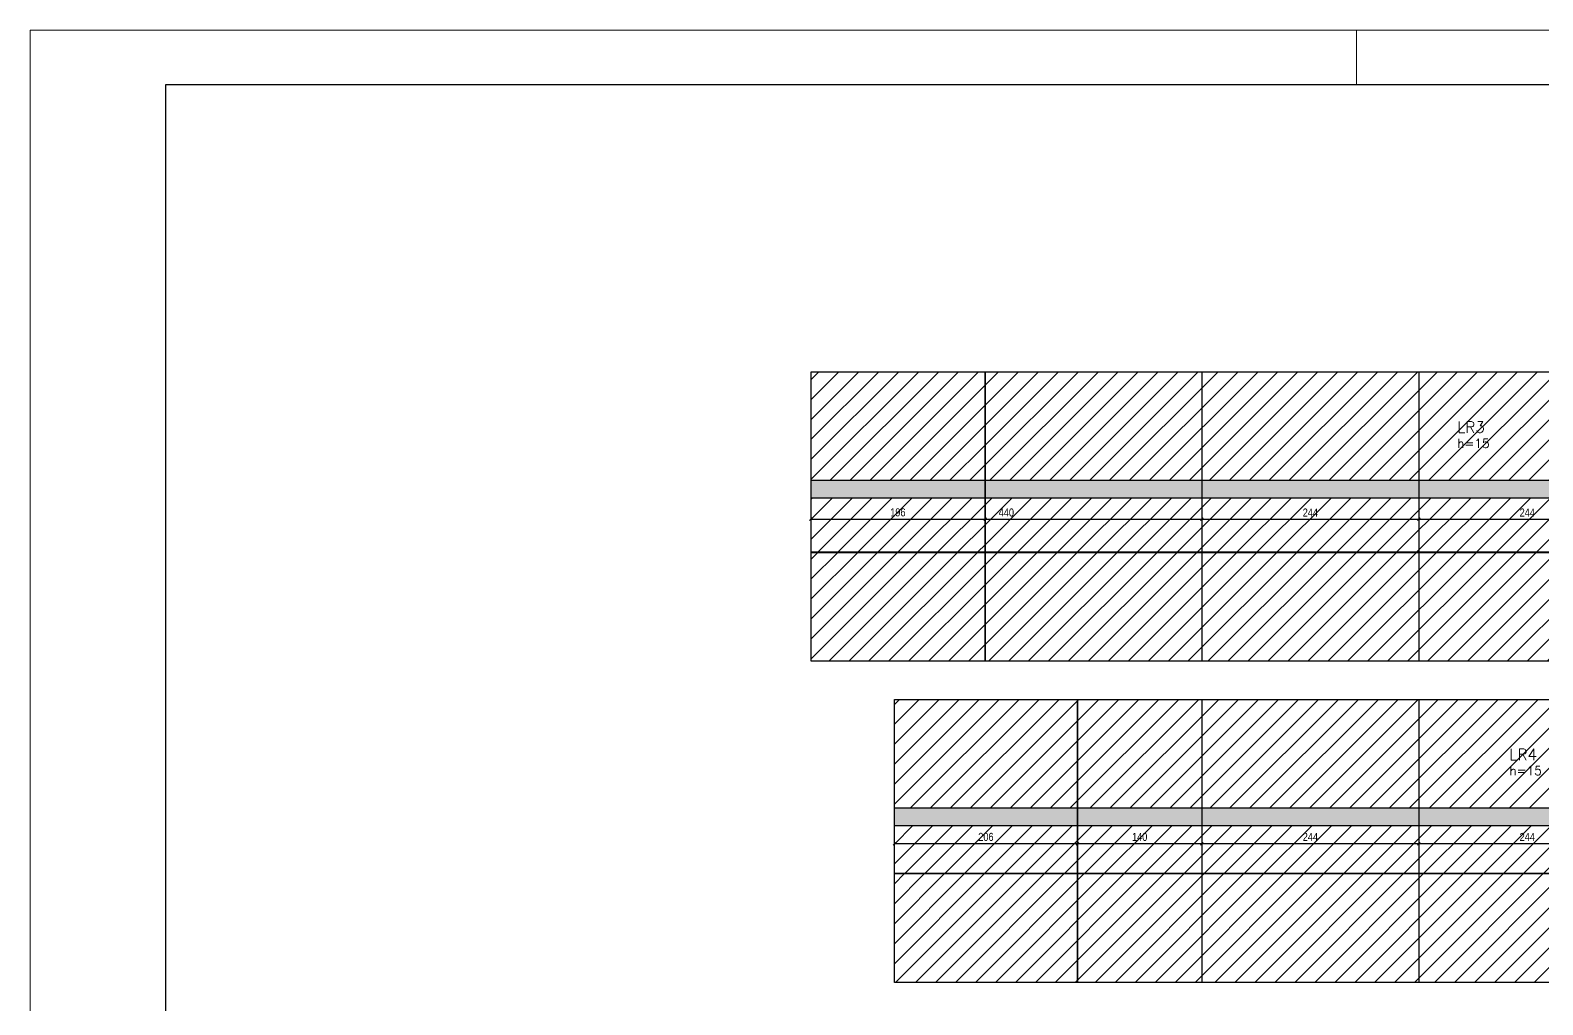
# Model space of a CAD drawing. Header units: millimetres. Extents: x 1860 to 8661, y -614 to 3837.
# Drawn here: x 1860 to 3561, y 2741 to 3837 of the extents above; entities that cross this region are included whole.
import ezdxf

# ---------------------------------------------------------------- set-up
doc = ezdxf.new("R2010")
doc.units = ezdxf.units.MM
for name, color, linetype in [('COTA', 241, 'Continuous'), ('F-LAJES-DIM', 2, 'Continuous'), ('F-LAJES-NOME', 4, 'Continuous'), ('Painéis', 200, 'Continuous')]:
    doc.layers.add(name, color=color, linetype=linetype)
doc.layers.add('FOLHA', color=255, linetype='Continuous', lineweight=5)
doc.layers.add('Hachura', color=251, linetype='Continuous', lineweight=9)
doc.styles.add('COTA TECNICA-50', font='techl___.ttf', dxfattribs={"height": 9})
doc.styles.add('MCP', font='romans.shx')
doc.dimstyles.new('COTA PAINEL-50', dxfattribs={"dimtxt": 9, "dimasz": 3, "dimexe": 3, "dimexo": 3, "dimgap": 3, "dimtad": 1, "dimdec": 1, "dimzin": 12, "dimdsep": 46, "dimtxsty": 'COTA TECNICA-50', "dimblk1": 'OBLIQUE', "dimblk2": 'OBLIQUE', "dimsah": 1, "dimcen": 0.9, "dimclrd": 4, "dimclre": 4, "dimclrt": 240, "dimadec": 1, "dimazin": 3, "dimtfac": 1, "dimtdec": 1, "dimtmove": 0, "dimatfit": 3, "dimfxl": 1, "dimtolj": 1, "dimtzin": 12, "dimarcsym": 0})
pattern_1 = [(45, (102, -5e-13), (-11.22532, 11.22532), [])]

# ---------------------------------------------------------------- blocks, each defined once
blk = doc.blocks.new('_Oblique')
at = {"color": 0, "linetype": 'ByBlock', "lineweight": -2}
blk.add_line((-0.5, -0.5), (0.5, 0.5), dxfattribs=at)
blk = doc.blocks.new('*D1031')
at = {"layer": 'COTA', "color": 4, "lineweight": -2, "transparency": 16777216}
for p, q in [((2737.7, 3307.7), (2737.7, 3284.1)), ((3177.7, 3307.7), (3177.7, 3284.1)), ((2737.7, 3287.1), (3177.7, 3287.1))]:
    blk.add_line(p, q, dxfattribs=at)
at = {"layer": 'Defpoints', "color": 0, "transparency": 16777216}
for p in [(2737.7, 3310.7), (3177.7, 3310.7), (3177.7, 3287.1)]:
    blk.add_point(p, dxfattribs=at)
at = {"layer": 'COTA', "color": 4, "lineweight": -2, "transparency": 16777216, "xscale": 3, "yscale": 3, "zscale": 3, "rotation": 180}
blk.add_blockref('_Oblique', (2737.7, 3287.1), dxfattribs=at)
at = {"layer": 'COTA', "color": 4, "lineweight": -2, "transparency": 16777216, "xscale": 3, "yscale": 3, "zscale": 3}
blk.add_blockref('_Oblique', (3177.7, 3287.1), dxfattribs=at)
at = {"layer": 'COTA', "color": 240, "transparency": 16777216, "insert": (2957.7, 3294.6), "char_height": 9, "attachment_point": 5, "style": 'COTA TECNICA-50'}
blk.add_mtext('\\A1;440', dxfattribs=at)
blk = doc.blocks.new('*D1032')
at = {"layer": 'COTA', "color": 4, "lineweight": -2, "transparency": 16777216}
for p, q in [((3177.7, 3307.7), (3177.7, 3284.1)), ((3177.7, 3287.1), (3421.7, 3287.1)), ((3421.7, 3287.2), (3421.7, 3284.1))]:
    blk.add_line(p, q, dxfattribs=at)
at = {"layer": 'Defpoints', "color": 0, "transparency": 16777216}
for p in [(3177.7, 3310.7), (3421.7, 3290.2), (3421.7, 3287.1)]:
    blk.add_point(p, dxfattribs=at)
at = {"layer": 'COTA', "color": 4, "lineweight": -2, "transparency": 16777216, "xscale": 3, "yscale": 3, "zscale": 3, "rotation": 180}
blk.add_blockref('_Oblique', (3177.7, 3287.1), dxfattribs=at)
at = {"layer": 'COTA', "color": 4, "lineweight": -2, "transparency": 16777216, "xscale": 3, "yscale": 3, "zscale": 3}
blk.add_blockref('_Oblique', (3421.7, 3287.1), dxfattribs=at)
at = {"layer": 'COTA', "color": 240, "transparency": 16777216, "insert": (3299.7, 3294.6), "char_height": 9, "attachment_point": 5, "style": 'COTA TECNICA-50'}
blk.add_mtext('\\A1;244', dxfattribs=at)
blk = doc.blocks.new('*D1033')
at = {"layer": 'COTA', "color": 4, "lineweight": -2, "transparency": 16777216}
for p, q in [((3421.7, 3287.2), (3421.7, 3284.1)), ((3421.7, 3287.1), (3665.7, 3287.1)), ((3665.7, 3287.2), (3665.7, 3284.1))]:
    blk.add_line(p, q, dxfattribs=at)
at = {"layer": 'Defpoints', "color": 0, "transparency": 16777216}
for p in [(3421.7, 3290.2), (3665.7, 3290.2), (3665.7, 3287.1)]:
    blk.add_point(p, dxfattribs=at)
at = {"layer": 'COTA', "color": 4, "lineweight": -2, "transparency": 16777216, "xscale": 3, "yscale": 3, "zscale": 3, "rotation": 180}
blk.add_blockref('_Oblique', (3421.7, 3287.1), dxfattribs=at)
at = {"layer": 'COTA', "color": 4, "lineweight": -2, "transparency": 16777216, "xscale": 3, "yscale": 3, "zscale": 3}
blk.add_blockref('_Oblique', (3665.7, 3287.1), dxfattribs=at)
at = {"layer": 'COTA', "color": 240, "transparency": 16777216, "insert": (3543.7, 3294.6), "char_height": 9, "attachment_point": 5, "style": 'COTA TECNICA-50'}
blk.add_mtext('\\A1;244', dxfattribs=at)
blk = doc.blocks.new('*D1045')
at = {"layer": 'COTA', "color": 4, "lineweight": -2, "transparency": 16777216}
for p, q in [((3665.7, 2921.9), (3421.7, 2921.9)), ((3665.7, 2922.1), (3665.7, 2918.9))]:
    blk.add_line(p, q, dxfattribs=at)
at = {"layer": 'Defpoints', "color": 0, "transparency": 16777216}
for p in [(3421.7, 2921.9), (3421.7, 2921.9), (3665.7, 2925.1)]:
    blk.add_point(p, dxfattribs=at)
at = {"layer": 'COTA', "color": 4, "lineweight": -2, "transparency": 16777216, "xscale": 3, "yscale": 3, "zscale": 3, "rotation": 180}
blk.add_blockref('_Oblique', (3421.7, 2921.9), dxfattribs=at)
at = {"layer": 'COTA', "color": 4, "lineweight": -2, "transparency": 16777216, "xscale": 3, "yscale": 3, "zscale": 3}
blk.add_blockref('_Oblique', (3665.7, 2921.9), dxfattribs=at)
at = {"layer": 'COTA', "color": 240, "transparency": 16777216, "insert": (3543.7, 2929.5), "char_height": 9, "attachment_point": 5, "style": 'COTA TECNICA-50'}
blk.add_mtext('\\A1;244', dxfattribs=at)
blk = doc.blocks.new('*D1046')
at = {"layer": 'COTA', "color": 4, "lineweight": -2, "transparency": 16777216}
blk.add_line((3421.7, 2921.9), (3177.7, 2921.9), dxfattribs=at)
at = {"layer": 'Defpoints', "color": 0, "transparency": 16777216}
for p in [(3177.7, 2921.9), (3177.7, 2921.9), (3421.7, 2921.9)]:
    blk.add_point(p, dxfattribs=at)
at = {"layer": 'COTA', "color": 4, "lineweight": -2, "transparency": 16777216, "xscale": 3, "yscale": 3, "zscale": 3, "rotation": 180}
blk.add_blockref('_Oblique', (3177.7, 2921.9), dxfattribs=at)
at = {"layer": 'COTA', "color": 4, "lineweight": -2, "transparency": 16777216, "xscale": 3, "yscale": 3, "zscale": 3}
blk.add_blockref('_Oblique', (3421.7, 2921.9), dxfattribs=at)
at = {"layer": 'COTA', "color": 240, "transparency": 16777216, "insert": (3299.7, 2929.5), "char_height": 9, "attachment_point": 5, "style": 'COTA TECNICA-50'}
blk.add_mtext('\\A1;244', dxfattribs=at)
blk = doc.blocks.new('*D1047')
at = {"layer": 'COTA', "color": 4, "lineweight": -2, "transparency": 16777216}
blk.add_line((3177.7, 2921.9), (3037.7, 2921.9), dxfattribs=at)
at = {"layer": 'Defpoints', "color": 0, "transparency": 16777216}
for p in [(3037.7, 2921.9), (3037.7, 2921.9), (3177.7, 2921.9)]:
    blk.add_point(p, dxfattribs=at)
at = {"layer": 'COTA', "color": 4, "lineweight": -2, "transparency": 16777216, "xscale": 3, "yscale": 3, "zscale": 3, "rotation": 180}
blk.add_blockref('_Oblique', (3037.7, 2921.9), dxfattribs=at)
at = {"layer": 'COTA', "color": 4, "lineweight": -2, "transparency": 16777216, "xscale": 3, "yscale": 3, "zscale": 3}
blk.add_blockref('_Oblique', (3177.7, 2921.9), dxfattribs=at)
at = {"layer": 'COTA', "color": 240, "transparency": 16777216, "insert": (3107.7, 2929.5), "char_height": 9, "attachment_point": 5, "style": 'COTA TECNICA-50'}
blk.add_mtext('\\A1;140', dxfattribs=at)
blk = doc.blocks.new('*D1048')
at = {"layer": 'COTA', "color": 4, "lineweight": -2, "transparency": 16777216}
blk.add_line((3037.7, 2921.9), (2831.7, 2921.9), dxfattribs=at)
at = {"layer": 'Defpoints', "color": 0, "transparency": 16777216}
for p in [(2831.7, 2921.9), (2831.7, 2921.9), (3037.7, 2921.9)]:
    blk.add_point(p, dxfattribs=at)
at = {"layer": 'COTA', "color": 4, "lineweight": -2, "transparency": 16777216, "xscale": 3, "yscale": 3, "zscale": 3, "rotation": 180}
blk.add_blockref('_Oblique', (2831.7, 2921.9), dxfattribs=at)
at = {"layer": 'COTA', "color": 4, "lineweight": -2, "transparency": 16777216, "xscale": 3, "yscale": 3, "zscale": 3}
blk.add_blockref('_Oblique', (3037.7, 2921.9), dxfattribs=at)
at = {"layer": 'COTA', "color": 240, "transparency": 16777216, "insert": (2934.7, 2929.5), "char_height": 9, "attachment_point": 5, "style": 'COTA TECNICA-50'}
blk.add_mtext('\\A1;206', dxfattribs=at)
blk = doc.blocks.new('*D1053')
at = {"layer": 'COTA', "color": 4, "lineweight": -2, "transparency": 16777216}
for p, q in [((2737.7, 3307.7), (2737.7, 3284.1)), ((2933.7, 3307.7), (2933.7, 3284.1)), ((2737.7, 3287.1), (2933.7, 3287.1))]:
    blk.add_line(p, q, dxfattribs=at)
at = {"layer": 'Defpoints', "color": 0, "transparency": 16777216}
for p in [(2737.7, 3310.7), (2933.7, 3310.7), (2933.7, 3287.1)]:
    blk.add_point(p, dxfattribs=at)
at = {"layer": 'COTA', "color": 4, "lineweight": -2, "transparency": 16777216, "xscale": 3, "yscale": 3, "zscale": 3, "rotation": 180}
blk.add_blockref('_Oblique', (2737.7, 3287.1), dxfattribs=at)
at = {"layer": 'COTA', "color": 4, "lineweight": -2, "transparency": 16777216, "xscale": 3, "yscale": 3, "zscale": 3}
blk.add_blockref('_Oblique', (2933.7, 3287.1), dxfattribs=at)
at = {"layer": 'COTA', "color": 240, "transparency": 16777216, "insert": (2835.7, 3294.7), "char_height": 9, "attachment_point": 5, "style": 'COTA TECNICA-50'}
blk.add_mtext('\\A1;196', dxfattribs=at)

msp = doc.modelspace()

# ---------------------------------------------------------------- hatches: boundary and pattern name
at = {"layer": 'Hachura', "linetype": 'ByBlock'}
h = msp.add_hatch(dxfattribs=at)
h.set_pattern_fill('ANSI31', color=256, scale=5)
h.set_pattern_definition(pattern_1)
h.paths.add_polyline_path([(2737.73, 3452.72), (2737.73, 3330.72), (2933.73, 3330.72), (2933.73, 3452.72)])
h.paths.add_polyline_path([(2933.73, 3250.22), (2933.73, 3310.72), (2737.73, 3310.72), (2737.73, 3250.22)])
h.paths.add_polyline_path([(2933.73, 3249.72), (2737.73, 3249.72), (2737.73, 3127.72), (2933.73, 3127.72)])
h = msp.add_hatch(dxfattribs=at)
h.set_pattern_fill('ANSI31', color=256, scale=5)
h.set_pattern_definition(pattern_1)
h.paths.add_polyline_path([(2933.73, 3452.72), (2933.73, 3330.72), (3177.73, 3330.72), (3177.73, 3452.72)])
h.paths.add_polyline_path([(3177.73, 3250.22), (3177.73, 3310.72), (2933.73, 3310.72), (2933.73, 3250.22)])
h.paths.add_polyline_path([(2933.73, 3249.72), (2933.73, 3127.72), (3177.73, 3127.72), (3177.73, 3249.72)])
h.paths.add_polyline_path([(3177.73, 3249.72), (3177.73, 3127.72), (3421.73, 3127.72), (3421.73, 3249.72)])
h.paths.add_polyline_path([(3421.73, 3310.72), (3177.73, 3310.72), (3177.73, 3250.22), (3421.73, 3250.22)])
h.paths.add_polyline_path([(3177.73, 3452.72), (3177.73, 3330.72), (3421.73, 3330.72), (3421.73, 3452.72)])
h.paths.add_polyline_path([(3421.73, 3452.72), (3421.73, 3330.72), (3665.73, 3330.72), (3665.73, 3452.72)])
h.paths.add_polyline_path([(3665.73, 3250.22), (3665.73, 3310.72), (3421.73, 3310.72), (3421.73, 3250.22)])
h.paths.add_polyline_path([(3421.73, 3249.72), (3421.73, 3127.72), (3665.73, 3127.72), (3665.73, 3249.72)])
h.paths.add_polyline_path([(3665.73, 3249.72), (3665.73, 3127.72), (3909.73, 3127.72), (3909.73, 3249.72)])
h.paths.add_polyline_path([(3909.73, 3250.22), (3909.73, 3310.72), (3665.73, 3310.72), (3665.73, 3250.22)])
h.paths.add_polyline_path([(3909.73, 3330.72), (3909.73, 3452.72), (3665.73, 3452.72), (3665.73, 3330.72)])
h.paths.add_polyline_path([(3909.73, 3452.72), (3909.73, 3330.72), (4153.73, 3330.72), (4153.73, 3452.72)])
h.paths.add_polyline_path([(4153.73, 3250.22), (4153.73, 3310.72), (3909.73, 3310.72), (3909.73, 3250.22)])
h.paths.add_polyline_path([(4153.73, 3127.72), (4153.73, 3249.72), (3909.73, 3249.72), (3909.73, 3127.72)])
h.paths.add_polyline_path([(4293.73, 3127.72), (4293.73, 3249.72), (4153.73, 3249.72), (4153.73, 3127.72)])
h.paths.add_polyline_path([(4153.73, 3310.72), (4153.73, 3250.22), (4293.73, 3250.22), (4293.73, 3310.72)])
h.paths.add_polyline_path([(4293.73, 3330.72), (4293.73, 3452.72), (4153.73, 3452.72), (4153.73, 3330.72)])
h = msp.add_hatch(color=256, dxfattribs=at)
h.dxf.hatch_style = 1
h.paths.add_polyline_path([(2737.73, 3330.72), (2737.73, 3310.72), (2933.73, 3310.72), (2933.73, 3330.72)])
h = msp.add_hatch(color=256, dxfattribs=at)
h.dxf.hatch_style = 1
h.paths.add_polyline_path([(3177.73, 3310.72), (3177.73, 3330.72), (2933.73, 3330.72), (2933.73, 3310.72)])
h.paths.add_polyline_path([(3177.73, 3330.72), (3177.73, 3310.72), (3421.73, 3310.72), (3421.73, 3330.72)])
h.paths.add_polyline_path([(3665.73, 3310.72), (3665.73, 3330.72), (3421.73, 3330.72), (3421.73, 3310.72)])
h.paths.add_polyline_path([(3909.73, 3310.72), (3909.73, 3330.72), (3665.73, 3330.72), (3665.73, 3310.72)])
h.paths.add_polyline_path([(4153.73, 3310.72), (4153.73, 3330.72), (3909.73, 3330.72), (3909.73, 3310.72)])
h.paths.add_polyline_path([(4293.73, 3310.72), (4293.73, 3330.72), (4153.73, 3330.72), (4153.73, 3310.72)])
h.paths.add_polyline_path([(4499.73, 3310.72), (4499.73, 3330.72), (4293.73, 3330.72), (4293.73, 3310.72)])
h = msp.add_hatch(dxfattribs=at)
h.set_pattern_fill('ANSI31', color=256, scale=5)
h.paths.add_polyline_path([(3037.73, 2962.31), (3037.73, 3084.31), (2831.73, 3084.31), (2831.73, 2962.31)])
h.paths.add_polyline_path([(3037.73, 2962.31), (3177.73, 2962.31), (3177.73, 3084.31), (3037.73, 3084.31)])
h.paths.add_polyline_path([(3177.73, 2888.31), (3177.73, 2942.31), (3037.73, 2942.31), (3037.73, 2888.31)])
h.paths.add_polyline_path([(3037.73, 2888.31), (3037.73, 2942.31), (2831.73, 2942.31), (2831.73, 2888.31)])
h.paths.add_polyline_path([(2831.73, 2887.81), (2831.73, 2765.81), (3037.73, 2765.81), (3037.73, 2887.81)])
h.paths.add_polyline_path([(3037.73, 2765.81), (3177.73, 2765.81), (3177.73, 2887.81), (3037.73, 2887.81)])
h.paths.add_polyline_path([(3177.73, 2887.81), (3177.73, 2765.81), (3421.73, 2765.81), (3421.73, 2887.81)])
h.paths.add_polyline_path([(3421.73, 2888.31), (3421.73, 2942.31), (3177.73, 2942.31), (3177.73, 2888.31)])
h.paths.add_polyline_path([(3421.73, 2962.31), (3421.73, 3084.31), (3177.73, 3084.31), (3177.73, 2962.31)])
h.paths.add_polyline_path([(3421.73, 3084.31), (3421.73, 2962.31), (3665.73, 2962.31), (3665.73, 3084.31)])
h.paths.add_polyline_path([(3421.73, 2942.31), (3421.73, 2888.31), (3665.73, 2888.31), (3665.73, 2942.31)])
h.paths.add_polyline_path([(3421.73, 2887.81), (3421.73, 2765.81), (3665.73, 2765.81), (3665.73, 2887.81)])
h.paths.add_polyline_path([(3909.73, 2765.81), (3909.73, 2887.81), (3665.73, 2887.81), (3665.73, 2765.81)])
h.paths.add_polyline_path([(3909.73, 2888.31), (3909.73, 2942.31), (3665.73, 2942.31), (3665.73, 2888.31)])
h.paths.add_polyline_path([(3909.73, 2962.31), (3909.73, 3084.31), (3665.73, 3084.31), (3665.73, 2962.31)])
h.paths.add_polyline_path([(4153.73, 2962.31), (4153.73, 3084.31), (3909.73, 3084.31), (3909.73, 2962.31)])
h.paths.add_polyline_path([(3909.73, 2942.31), (3909.73, 2888.31), (4153.73, 2888.31), (4153.73, 2942.31)])
h.paths.add_polyline_path([(4153.73, 2765.81), (4153.73, 2887.81), (3909.73, 2887.81), (3909.73, 2765.81)])
h.paths.add_polyline_path([(4153.73, 2887.81), (4153.73, 2765.81), (4397.73, 2765.81), (4397.73, 2887.81)])
h.paths.add_polyline_path([(4397.73, 2888.31), (4397.73, 2942.31), (4153.73, 2942.31), (4153.73, 2888.31)])
h.paths.add_polyline_path([(4397.73, 2962.31), (4397.73, 3084.31), (4153.73, 3084.31), (4153.73, 2962.31)])
h = msp.add_hatch(color=256, dxfattribs=at)
h.dxf.hatch_style = 1
h.paths.add_polyline_path([(4397.73, 2942.31), (4397.73, 2962.31), (4153.73, 2962.31), (4153.73, 2942.31)])
h.paths.add_polyline_path([(3909.73, 2962.31), (3909.73, 2942.31), (4153.73, 2942.31), (4153.73, 2962.31)])
h.paths.add_polyline_path([(3909.73, 2942.31), (3909.73, 2962.31), (3665.73, 2962.31), (3665.73, 2942.31)])
h.paths.add_polyline_path([(3665.73, 2942.31), (3665.73, 2962.31), (3421.73, 2962.31), (3421.73, 2942.31)])
h.paths.add_polyline_path([(3421.73, 2942.31), (3421.73, 2962.31), (3177.73, 2962.31), (3177.73, 2942.31)])
h.paths.add_polyline_path([(3177.73, 2942.31), (3177.73, 2962.31), (3037.73, 2962.31), (3037.73, 2942.31)])
h.paths.add_polyline_path([(3037.73, 2942.31), (3037.73, 2962.31), (2831.73, 2962.31), (2831.73, 2942.31)])

# ---------------------------------------------------------------- linework, layer by layer
at = {"color": 30}
for p, q in [((2012.11, 3776.4), (8600.49, 3776.4)), ((2012.11, -552.63), (2012.11, 3776.4))]:
    msp.add_line(p, q, dxfattribs=at)
at = {"layer": 'FOLHA'}
for p, q in [((1859.7, 3837.36), (8661.45, 3837.36)), ((3351.5, 3776.4), (3351.5, 3837.36))]:
    msp.add_line(p, q, dxfattribs=at)
at = {"layer": 'FOLHA', "lineweight": 5}
msp.add_line((1859.7, -613.6), (1859.7, 3837.36), dxfattribs=at)
at = {"layer": 'Painéis'}
for p, q in [((4293.73, 3452.72), (2933.73, 3452.72)), ((2933.73, 3452.72), (2933.73, 3127.72)), ((3177.73, 3452.72), (3177.73, 3127.72)), ((3421.73, 3452.72), (3421.73, 3127.72)), ((4499.73, 3330.72), (2737.73, 3330.72)), ((4499.73, 3310.72), (2737.73, 3310.72)), ((2737.73, 3250.22), (4499.73, 3250.22)), ((2737.73, 3249.72), (4499.73, 3249.72)), ((2933.73, 3127.72), (4293.73, 3127.72)), ((3037.73, 2765.81), (3037.73, 3084.31)), ((3037.73, 3084.31), (4397.73, 3084.31)), ((3177.73, 3084.31), (3177.73, 2765.81)), ((3421.73, 3084.31), (3421.73, 2765.81)), ((2831.73, 2962.31), (4519.73, 2962.31)), ((2831.73, 2942.31), (4519.73, 2942.31)), ((4519.73, 2888.31), (2831.73, 2888.31)), ((4519.73, 2887.81), (2831.73, 2887.81)), ((4397.73, 2765.81), (3037.73, 2765.81))]:
    msp.add_line(p, q, dxfattribs=at)
for points in [[(2737.73, 3127.72), (2933.73, 3127.72), (2933.73, 3452.72), (2737.73, 3452.72)], [(3037.73, 2765.81), (2831.73, 2765.81), (2831.73, 3084.31), (3037.73, 3084.31)]]:
    msp.add_lwpolyline(points, close=True, dxfattribs=at)

# ---------------------------------------------------------------- texts
at = {"layer": 'F-LAJES-DIM', "linetype": 'Continuous', "style": 'MCP'}
for p in [(3464.89, 3367.43), (3523.58, 2999.02)]:
    msp.add_text('h=15', height=10, dxfattribs=at).set_placement(p)
at = {"layer": 'F-LAJES-NOME', "linetype": 'Continuous', "style": 'MCP'}
for s, p in [('LR3', (3464.89, 3384.43)), ('LR4', (3523.58, 3016.02))]:
    msp.add_text(s, height=12.5, dxfattribs=at).set_placement(p)

# ---------------------------------------------------------------- dimensions: what is measured, and where the dimension line sits
at = {"layer": 'COTA'}
for base, p2, picture, middle in [((3177.73, 3287.05), (3177.73, 3310.72), '*D1031', (2957.73, 3294.64)), ((2933.73, 3287.05), (2933.73, 3310.72), '*D1053', (2835.73, 3294.67))]:
    dim = msp.add_linear_dim(base=base, p1=(2737.73, 3310.72), p2=p2, dimstyle='COTA PAINEL-50', dxfattribs=at)
    dim.commit()
    dim.dimension.update_dxf_attribs({"geometry": picture, "text_midpoint": middle})
for base, p1, p2, picture, middle in [((3421.73, 3287.05), (3177.73, 3310.72), (3421.73, 3290.22), '*D1032', (3299.73, 3294.62)), ((3665.73, 3287.05), (3421.73, 3290.22), (3665.73, 3290.22), '*D1033', (3543.73, 3294.62))]:
    dim = msp.add_linear_dim(base=base, p1=p1, p2=p2, dimstyle='COTA PAINEL-50', override={"dimtmove": 1}, dxfattribs=at)
    dim.commit()
    dim.dimension.update_dxf_attribs({"geometry": picture, "text_midpoint": middle})
for base, p1, p2, picture, middle in [((2831.73, 2921.89), (3037.73, 2921.89), (2831.73, 2921.89), '*D1048', (2934.73, 2929.48)), ((3037.73, 2921.89), (3177.73, 2921.89), (3037.73, 2921.89), '*D1047', (3107.73, 2929.48)), ((3177.73, 2921.89), (3421.73, 2921.89), (3177.73, 2921.89), '*D1046', (3299.73, 2929.45)), ((3421.73, 2921.89), (3665.73, 2925.06), (3421.73, 2921.89), '*D1045', (3543.73, 2929.45))]:
    dim = msp.add_linear_dim(base=base, p1=p1, p2=p2, angle=180, dimstyle='COTA PAINEL-50', override={"dimtmove": 1}, dxfattribs=at)
    dim.commit()
    dim.dimension.update_dxf_attribs({"geometry": picture, "text_midpoint": middle})

doc.saveas('drawing.dxf')
